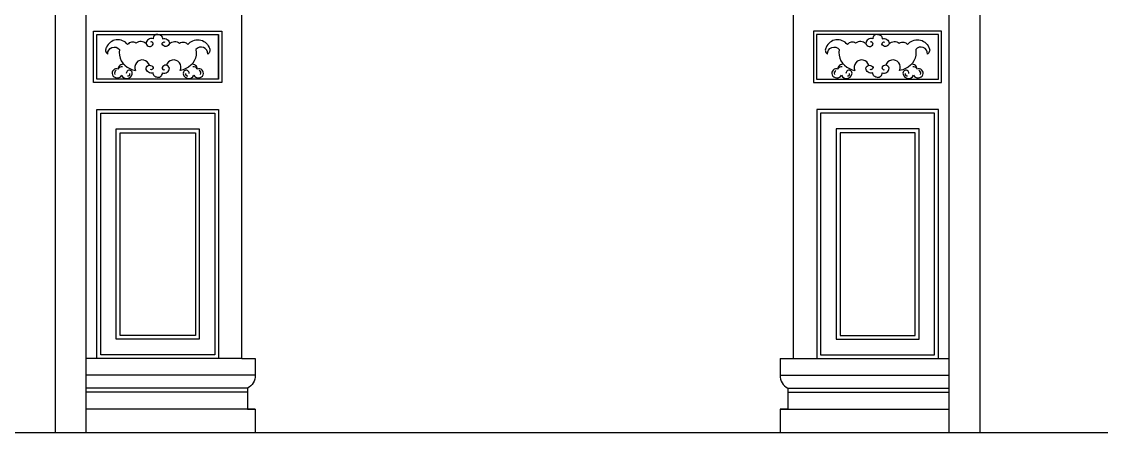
# Model space of a CAD drawing. Extents: x -66030 to 95157, y -13132 to 45879.
# Drawn here: x 35678 to 38947, y 39315 to 40558 of the extents above; entities that cross this region are included whole.
import ezdxf

# ---------------------------------------------------------------- set-up
doc = ezdxf.new("R2010")
doc.units = 0
doc.header["$LTSCALE"] = 100
doc.header["$MEASUREMENT"] = 0
for name, color, linetype in [('3', 11, 'CONTINUOUS'), ('4', 121, 'CONTINUOUS'), ('7', 105, 'CONTINUOUS')]:
    doc.layers.add(name, color=color, linetype=linetype)

msp = doc.modelspace()

# ---------------------------------------------------------------- linework, layer by layer
at = {"layer": '3'}
for p, q in [((36344.8, 39538.3), (35873.6, 39538.3)), ((38014.6, 39538.3), (38485.8, 39538.3)), ((36362, 39449.3), (35873.6, 39449.3)), ((36362, 39436.6), (35873.6, 39436.6)), ((37997.5, 39449.3), (38485.8, 39449.3)), ((37997.5, 39436.6), (38485.8, 39436.6))]:
    msp.add_line(p, q, dxfattribs=at)
at = {"layer": '3', "color": 2}
msp.add_line((-66009.4, 39315.3), (95156.9, 39315.3), dxfattribs=at)
at = {"layer": '3'}
for points in [[(35896, 40529.5), (36284.4, 40529.5), (36284.4, 40373.8), (35896, 40373.8)], [(38463.1, 40529.5), (38074.7, 40529.5), (38074.7, 40373.8), (38463.1, 40373.8)], [(35917.8, 40280.6), (36262.7, 40280.6), (36262.7, 39550), (35917.8, 39550)], [(38441.7, 40280.6), (38096.8, 40280.6), (38096.8, 39550), (38441.7, 39550)], [(35964.7, 40233.6), (36215.7, 40233.6), (36215.7, 39597), (35964.7, 39597)], [(38394.8, 40233.6), (38143.7, 40233.6), (38143.7, 39597), (38394.8, 39597)]]:
    msp.add_lwpolyline(points, close=True, dxfattribs=at)
for points in [[(36054.9, 40491.8, 0.364798), (36024.2, 40492.5, 0.444096), (35999, 40488.4, 0.584614), (35935, 40480.1, 0.447395), (35938.9, 40459.9, -0.722735), (35974.5, 40473.9, 0.355342), (36005.5, 40416.3, 0.165496), (36023.1, 40410.3)], [(36090.2, 40519.5, 0.423452), (36076, 40506, 0.494941), (36054.9, 40491.8, 0.707363), (36076.8, 40489.6, 0.560162), (36068.5, 40496.3)], [(36090.2, 40519.5, -0.423452), (36104.5, 40506, -0.494941), (36125.6, 40491.8, -0.707363), (36103.6, 40489.6, -0.560162), (36112, 40496.3)], [(36125.6, 40491.8, -0.364798), (36156.3, 40492.5, -0.444096), (36181.4, 40488.4, -0.584614), (36245.4, 40480.1, -0.447395), (36241.5, 40459.9, 0.722735), (36205.9, 40473.9, -0.355342), (36174.9, 40416.3, -0.155538), (36158.5, 40410.3)], [(38233.5, 40491.8, 0.364798), (38202.8, 40492.5, 0.444096), (38177.7, 40488.4, 0.584614), (38113.7, 40480.1, 0.447395), (38117.5, 40459.9, -0.722735), (38153.2, 40473.9, 0.355342), (38184.1, 40416.3, 0.155538), (38200.6, 40410.3)], [(38268.9, 40519.5, 0.423452), (38254.6, 40506, 0.494941), (38233.5, 40491.8, 0.707363), (38255.4, 40489.6, 0.560162), (38247.1, 40496.3)], [(38268.9, 40519.5, -0.423452), (38283.1, 40506, -0.494941), (38304.2, 40491.8, -0.707363), (38282.3, 40489.6, -0.560162), (38290.6, 40496.3)], [(38304.2, 40491.8, -0.364798), (38334.9, 40492.5, -0.444096), (38360, 40488.4, -0.584614), (38424, 40480.1, -0.447395), (38420.2, 40459.9, 0.722735), (38384.5, 40473.9, -0.355342), (38353.6, 40416.3, -0.165496), (38336, 40410.3)], [(36090.2, 40389.4, -0.423452), (36076, 40403, -0.494941), (36054.9, 40417.1, -0.707363), (36076.8, 40419.3, -0.560162), (36068.5, 40412.7)], [(36090.2, 40389.4, 0.423452), (36104.5, 40403, 0.494941), (36125.6, 40417.1, 0.707363), (36103.6, 40419.3, 0.560162), (36112, 40412.7)], [(38268.9, 40389.4, -0.423452), (38254.6, 40403, -0.494941), (38233.5, 40417.1, -0.707363), (38255.4, 40419.3, -0.560162), (38247.1, 40412.7)], [(38268.9, 40389.4, 0.423452), (38283.1, 40403, 0.494941), (38304.2, 40417.1, 0.707363), (38282.3, 40419.3, 0.560162), (38290.6, 40412.7)]]:
    msp.add_lwpolyline(points, format="xyb", dxfattribs=at)
for centre, radius, start, end in [((36043.4, 40419.8), 22.5, 15.9289, 205.1684), ((36138.1, 40419.8), 22.5, 334.8316, 164.0711), ((38221, 40419.8), 22.5, 15.9289, 205.1684), ((38315.6, 40419.8), 22.5, 334.8316, 164.0711), ((35965.1, 40402.2), 13.1, 66.1349, 202.0383), ((35967.6, 40402.3), 8.22, 111.1507, 208.8421), ((35984.5, 40414.7), 14.1, 75.9332, 182.0354), ((35981.8, 40408.3), 13.5, 82.1013, 147.4727), ((36004, 40401.9), 9.18, 344.2835, 182.3115), ((36000.2, 40399.4), 5.9, 258.0587, 16.1196), ((36176.5, 40401.9), 9.18, 357.6885, 195.7165), ((36180.2, 40399.4), 5.9, 163.8804, 281.9413), ((36196, 40414.7), 14.1, 357.9646, 104.0668), ((36198.6, 40408.3), 13.5, 32.5273, 97.8987), ((36215.3, 40402.2), 13.1, 337.9617, 113.8651), ((36212.9, 40402.3), 8.22, 331.1579, 68.8493), ((38143.8, 40402.2), 13.1, 66.1349, 202.0383), ((38146.2, 40402.3), 8.22, 111.1507, 208.8421), ((38163.1, 40414.7), 14.1, 75.9332, 182.0354), ((38160.4, 40408.3), 13.5, 82.1013, 147.4727), ((38182.6, 40401.9), 9.18, 344.2835, 182.3115), ((38178.9, 40399.4), 5.9, 258.0587, 16.1196), ((38355.1, 40401.9), 9.18, 357.6885, 195.7165), ((38358.8, 40399.4), 5.9, 163.8804, 281.9413), ((38374.6, 40414.7), 14.1, 357.9646, 104.0668), ((38377.3, 40408.3), 13.5, 32.5273, 97.8987), ((38394, 40402.2), 13.1, 337.9617, 113.8651), ((38391.5, 40402.3), 8.22, 331.1579, 68.8493), ((35967.4, 40403.4), 15.7, 203.0704, 330.4574), ((35996.3, 40402.9), 16.9, 205.1615, 348.1327), ((36184.1, 40402.9), 16.9, 191.8673, 334.8385), ((36213.1, 40403.4), 15.7, 209.5426, 336.9296), ((38146, 40403.4), 15.7, 203.0704, 330.4574), ((38174.9, 40402.9), 16.9, 205.1615, 348.1327), ((38362.8, 40402.9), 16.9, 191.8673, 334.8385), ((38391.7, 40403.4), 15.7, 209.5426, 336.9296)]:
    msp.add_arc(centre, radius, start, end, dxfattribs=at)
at = {"layer": '4'}
for p, q in [((36344.8, 39538.3), (36385.4, 39538.3)), ((37974.1, 39538.3), (38014.6, 39538.3))]:
    msp.add_line(p, q, dxfattribs=at)
for points in [[(37974.1, 39315.2), (38579.7, 39315.2), (38579.7, 43015.2), (37070.9, 43015.2), (35779.7, 43015.2), (35779.7, 39315.2), (36385.4, 39315.2)], [(36344.8, 39538.3), (36344.8, 39538.3), (36344.8, 39538.3), (36344.8, 41760.2)], [(38014.6, 39538.3), (38014.6, 39538.3), (38014.6, 39538.3), (38014.6, 41760.2)]]:
    msp.add_lwpolyline(points, dxfattribs=at)
for points in [[(36385.4, 39538.3), (36385.4, 39488, -0.279526), (36362, 39449.3), (36362, 39385), (36385.4, 39385), (36385.4, 39315.2)], [(37974.1, 39538.3), (37974.1, 39488, 0.279526), (37997.5, 39449.3), (37997.5, 39385), (37974.1, 39385), (37974.1, 39315.2)]]:
    msp.add_lwpolyline(points, format="xyb", dxfattribs=at)
at = {"layer": '7', "linetype": 'ByBlock'}
for p, q in [((35873.6, 39315.2), (35873.6, 42209.5)), ((38485.8, 39315.2), (38485.8, 42209.5))]:
    msp.add_line(p, q, dxfattribs=at)
at = {"layer": '7'}
for p, q in [((36385.4, 39488), (35873.6, 39488)), ((37974.1, 39488), (38485.8, 39488)), ((36385.4, 39385), (35873.6, 39385)), ((37974.1, 39385), (38485.8, 39385))]:
    msp.add_line(p, q, dxfattribs=at)
for points in [[(35906, 40519.5), (36274.4, 40519.5), (36274.4, 40383.8), (35906, 40383.8)], [(38453.1, 40519.5), (38084.7, 40519.5), (38084.7, 40383.8), (38453.1, 40383.8)], [(35906, 40292.3), (36274.4, 40292.3), (36274.4, 39538.3), (35906, 39538.3)], [(38453.4, 40292.3), (38085, 40292.3), (38085, 39538.3), (38453.4, 39538.3)], [(35976.4, 40221.9), (36204, 40221.9), (36204, 39608.7), (35976.4, 39608.7)], [(38383, 40221.9), (38155.5, 40221.9), (38155.5, 39608.7), (38383, 39608.7)]]:
    msp.add_lwpolyline(points, close=True, dxfattribs=at)
for points in [[(36274.4, 40383.8), (36274.4, 40519.5)], [(38085, 40383.8), (38085, 40519.5)]]:
    msp.add_lwpolyline(points, dxfattribs=at)

doc.saveas('drawing.dxf')
